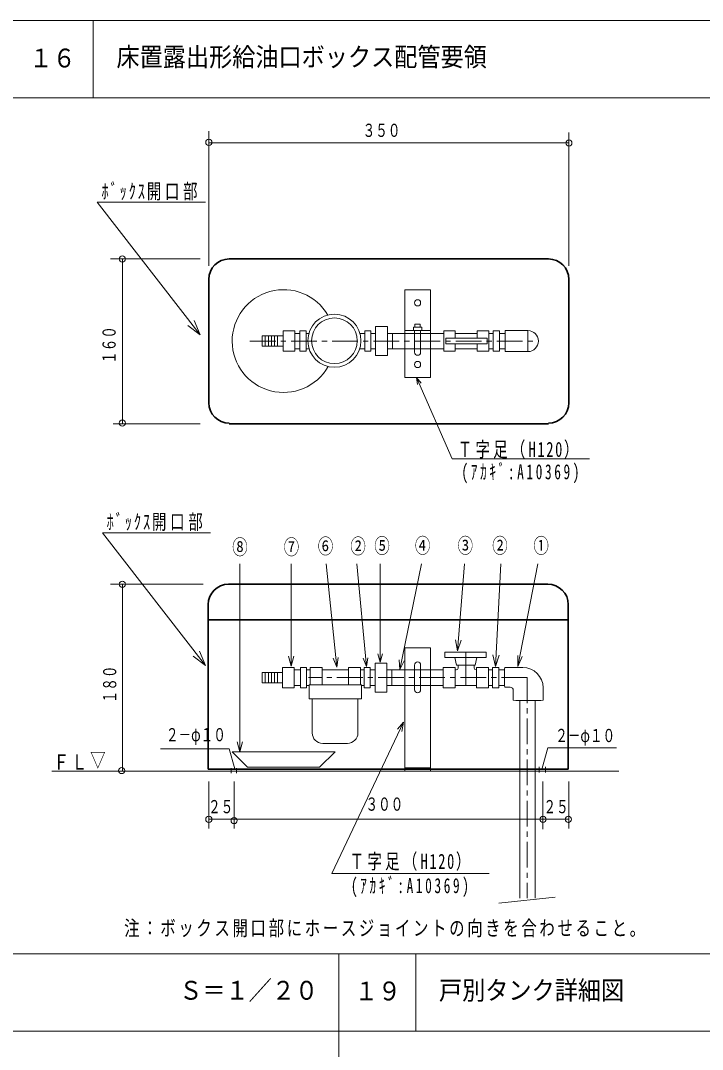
# Model space of a CAD drawing. Units: millimetres on the paper, enlarged 20 times, with parts at other scales. Extents: x -7805 to 8215, y -5592 to 5488.
# Drawn here: x -4278 to -1627, y 1484 to 5488 of the extents above; entities that cross this region are included whole.
import ezdxf
from ezdxf.enums import TextEntityAlignment as Align

# ---------------------------------------------------------------- set-up
doc = ezdxf.new("R2010")
doc.units = ezdxf.units.MM
doc.header["$LTSCALE"] = 20
doc.linetypes.add('CHAIN1', pattern=[8, 5, -1, 1, -1])
for name, color, linetype, lineweight in [('2-0_衛生', 4, 'Continuous', 35), ('A-0', 7, 'Continuous', 18), ('A-1', 7, 'Continuous', 18), ('A-2', 7, 'Continuous', 18), ('A-8', 3, 'Continuous', 35), ('E-0', 7, 'Continuous', 18), ('F-0', 5, 'Continuous', 18)]:
    doc.layers.add(name, color=color, linetype=linetype, lineweight=lineweight)
doc.styles.add('ＭＳ ゴシック', font='')
doc.styles.get('ＭＳ ゴシック').set_extended_font_data('MS Gothic')

msp = doc.modelspace()

# ---------------------------------------------------------------- linework, layer by layer
at = {"layer": '2-0_衛生', "color": 7, "lineweight": 18}
for p, q in [((-2738.5, 4099.12), (-2720.86, 4077.04)), ((-2738.5, 4099.12), (-2734.26, 4071.18)), ((-3425.96, 2642.38), (-3425.96, 3373.38)), ((-3225.96, 2975.94), (-3225.96, 3373.38)), ((-3048.72, 2971.67), (-3089.71, 3373.38)), ((-2933.41, 2973.81), (-2970.3, 3373.38)), ((-2880.03, 2990.89), (-2880.03, 3373.38)), ((-2803.16, 2963.13), (-2719.48, 3373.38)), ((-2578.95, 3035.73), (-2552.51, 3373.38)), ((-2431.61, 2973.81), (-2411.12, 3373.38)), ((-2344.06, 2973.81), (-2266.19, 3373.38)), ((-2578.95, 3035.73), (-2586.91, 3078.61)), ((-2578.95, 3035.73), (-2564.41, 3076.85)), ((-3225.96, 2975.94), (-3236.43, 3015.02)), ((-3225.96, 2975.94), (-3215.49, 3015.02)), ((-3048.72, 2971.67), (-3062.27, 3007.29)), ((-3048.72, 2971.67), (-3042.65, 3009.29)), ((-2933.41, 2973.81), (-2945.39, 3006.24)), ((-2933.41, 2973.81), (-2927.57, 3007.88)), ((-2880.03, 2990.89), (-2888.87, 3023.88)), ((-2880.03, 2990.89), (-2871.19, 3023.88)), ((-2431.61, 2973.81), (-2441.29, 3019.09)), ((-2431.61, 2973.81), (-2417.35, 3017.86)), ((-2344.06, 2973.81), (-2344.06, 3016.56)), ((-2344.06, 2973.81), (-2328.01, 3013.43)), ((-2803.16, 2963.13), (-2805.38, 2999.75)), ((-2803.16, 2963.13), (-2786.77, 2995.96)), ((-2789.19, 2757.87), (-2813.05, 2729.79)), ((-2789.19, 2757.87), (-2795.81, 2721.62)), ((-3425.96, 2642.38), (-3436.43, 2681.46)), ((-3425.96, 2642.38), (-3415.49, 2681.46)), ((-3041.14, 1855.56), (-3041.14, -2226.51)), ((-2741.14, 1855.56), (-2741.14, 1555.56)), ((-7804.67, 1555.56), (8215.33, 1555.56))]:
    msp.add_line(p, q, dxfattribs=at)
at = {"layer": 'A-0'}
for p, q in [((-2897.53, 4297.13), (-2851.9, 4297.13)), ((-2897.53, 4297.13), (-2897.53, 4184.26)), ((-2851.9, 4297.13), (-2851.9, 4184.26)), ((-3338.69, 4261.11), (-3257.04, 4261.11)), ((-3338.69, 4220.28), (-3338.69, 4261.11)), ((-3257.04, 4280.32), (-3211.41, 4280.32)), ((-3257.04, 4201.07), (-3257.04, 4280.32)), ((-3211.41, 4201.07), (-3211.41, 4280.32)), ((-3211.41, 4270.71), (-3194.6, 4270.71)), ((-3192.2, 4280.32), (-3168.19, 4280.32)), ((-3192.2, 4201.07), (-3192.2, 4280.32)), ((-3168.19, 4201.07), (-3168.19, 4280.32)), ((-3168.19, 4270.71), (-3156.18, 4270.71)), ((-2958.57, 4270.71), (-2940.06, 4270.71)), ((-2940.06, 4280.32), (-2940.06, 4201.07)), ((-2940.06, 4280.32), (-2916.05, 4280.32)), ((-2916.05, 4280.32), (-2916.05, 4201.07)), ((-2916.05, 4270.71), (-2897.53, 4270.71)), ((-2851.9, 4270.71), (-2632.03, 4270.71)), ((-2832.03, 4270.71), (-2832.03, 4210.68)), ((-2632.03, 4280.32), (-2632.03, 4201.07)), ((-2632.03, 4280.32), (-2588.81, 4280.32)), ((-2624.83, 4251.5), (-2463.93, 4251.5)), ((-2624.83, 4229.89), (-2624.83, 4251.5)), ((-2588.81, 4251.5), (-2588.81, 4280.32)), ((-2588.81, 4270.71), (-2502.36, 4270.71)), ((-2463.93, 4229.89), (-2463.93, 4251.5)), ((-2456.73, 4201.07), (-2456.73, 4280.32)), ((-2456.73, 4270.71), (-2440.06, 4270.71)), ((-2440.06, 4280.32), (-2440.06, 4201.07)), ((-2416.05, 4270.71), (-2394.3, 4270.71)), ((-2394.3, 4281.52), (-2305.44, 4281.52)), ((-2394.3, 4281.52), (-2394.3, 4199.87)), ((-3338.69, 4220.28), (-3257.04, 4220.28)), ((-3211.41, 4210.68), (-3194.6, 4210.68)), ((-3168.19, 4210.68), (-3156.18, 4210.68)), ((-2959.3, 4210.68), (-2940.06, 4210.68)), ((-2916.05, 4210.68), (-2897.53, 4210.68)), ((-2851.9, 4210.68), (-2632.03, 4210.68)), ((-2624.83, 4229.89), (-2463.93, 4229.89)), ((-2588.81, 4201.07), (-2588.81, 4229.89)), ((-2588.81, 4210.68), (-2502.36, 4210.68)), ((-2502.36, 4201.07), (-2502.36, 4229.89)), ((-2456.73, 4210.68), (-2440.06, 4210.68)), ((-2416.05, 4210.68), (-2394.3, 4210.68)), ((-3257.04, 4201.07), (-3211.41, 4201.07)), ((-3192.2, 4201.07), (-3168.19, 4201.07)), ((-2940.06, 4201.07), (-2916.05, 4201.07)), ((-2897.53, 4184.26), (-2851.9, 4184.26)), ((-2632.03, 4201.07), (-2588.81, 4201.07)), ((-2502.36, 4201.07), (-2456.73, 4201.07)), ((-2440.06, 4201.07), (-2416.05, 4201.07)), ((-2394.3, 4199.87), (-2305.44, 4199.87)), ((-2628.43, 3030.4), (-2467.54, 3030.4)), ((-2628.43, 3030.4), (-2628.43, 3008.79)), ((-2628.43, 3008.79), (-2467.54, 3008.79)), ((-2582.8, 2979.98), (-2590.01, 3008.79)), ((-2546.78, 3030.4), (-2546.78, 2902.19)), ((-2510.76, 2979.98), (-2503.56, 3008.79)), ((-2467.54, 3030.4), (-2467.54, 3008.79)), ((-3259.44, 2970.37), (-3213.82, 2970.37)), ((-3259.44, 2970.37), (-3259.44, 2891.12)), ((-3213.82, 2970.37), (-3213.82, 2891.12)), ((-3151.38, 2970.37), (-3105.75, 2970.37)), ((-3151.38, 2970.37), (-3151.38, 2903.13)), ((-3105.75, 2970.37), (-3105.75, 2903.13)), ((-3002.49, 2970.37), (-3002.49, 2903.13)), ((-2966.47, 2970.37), (-2956.87, 2970.37)), ((-2942.46, 2970.37), (-2942.46, 2891.12)), ((-2899.93, 2987.18), (-2854.3, 2987.18)), ((-2899.93, 2987.18), (-2899.93, 2874.32)), ((-2854.3, 2987.18), (-2854.3, 2874.32)), ((-2634.43, 2970.37), (-2634.43, 2891.12)), ((-2634.43, 2970.37), (-2588.81, 2970.37)), ((-2634.43, 2970.37), (-2588.81, 2970.37)), ((-2588.81, 2970.37), (-2588.81, 2891.12)), ((-2582.8, 2979.98), (-2510.76, 2979.98)), ((-2576.8, 2979.98), (-2576.8, 2967.97)), ((-2514.36, 2979.98), (-2514.36, 2967.97)), ((-2504.76, 2970.37), (-2504.76, 2891.12)), ((-2504.76, 2970.37), (-2459.13, 2970.37)), ((-2504.76, 2970.37), (-2459.13, 2970.37)), ((-2459.13, 2970.37), (-2459.13, 2891.12)), ((-2442.46, 2970.37), (-2442.46, 2891.12)), ((-2395.75, 2970.17), (-2396.7, 2963.45)), ((-2396.7, 2963.45), (-2396.7, 2900.45)), ((-2395.75, 2970.17), (-2324.74, 2970.17)), ((-3338.69, 2951.16), (-3338.69, 2910.34)), ((-3338.69, 2951.16), (-3259.44, 2951.16)), ((-3213.82, 2960.76), (-3194.6, 2960.76)), ((-3206.61, 2960.76), (-3189.8, 2960.76)), ((-3165.79, 2960.76), (-3151.38, 2960.76)), ((-3105.75, 2960.76), (-3002.49, 2960.76)), ((-2956.87, 2960.76), (-2942.46, 2960.76)), ((-2918.45, 2960.76), (-2899.93, 2960.76)), ((-2854.3, 2960.76), (-2634.43, 2960.76)), ((-2834.43, 2960.76), (-2834.43, 2900.73)), ((-2588.81, 2960.76), (-2584, 2960.76)), ((-2507.16, 2960.76), (-2504.76, 2960.76)), ((-2459.13, 2960.76), (-2442.46, 2960.76)), ((-2418.45, 2960.76), (-2396.7, 2960.76)), ((-3338.69, 2910.34), (-3259.44, 2910.34)), ((-3259.44, 2891.12), (-3213.82, 2891.12)), ((-3213.82, 2900.73), (-3194.6, 2900.73)), ((-3206.61, 2900.73), (-3189.8, 2900.73)), ((-3165.79, 2900.73), (-3156.18, 2900.73)), ((-3156.18, 2903.13), (-3156.18, 2847.9)), ((-3156.18, 2903.13), (-2952.07, 2903.13)), ((-2952.07, 2903.13), (-2952.07, 2847.9)), ((-2952.07, 2900.73), (-2942.46, 2900.73)), ((-2942.46, 2891.12), (-2918.45, 2891.12)), ((-2918.45, 2900.73), (-2899.93, 2900.73)), ((-2854.3, 2900.73), (-2634.43, 2900.73)), ((-2634.43, 2891.12), (-2588.81, 2891.12)), ((-2588.81, 2900.73), (-2504.76, 2900.73)), ((-2504.76, 2891.12), (-2459.13, 2891.12)), ((-2459.13, 2900.73), (-2442.46, 2900.73)), ((-2442.46, 2891.12), (-2418.45, 2891.12)), ((-2418.45, 2900.73), (-2396.7, 2900.73)), ((-2396.7, 2900.45), (-2395.75, 2893.73)), ((-2395.75, 2893.73), (-2374.86, 2893.73)), ((-2246.34, 2843.67), (-2246.34, 2891.77)), ((-3156.18, 2847.9), (-2952.07, 2847.9)), ((-3144.18, 2847.9), (-3144.18, 2715.82)), ((-2966.47, 2847.9), (-2966.47, 2715.82)), ((-2899.93, 2874.32), (-2854.3, 2874.32)), ((-2362.26, 2843.67), (-2362.26, 2881.13)), ((-2362.26, 2843.67), (-2352.88, 2842.35)), ((-2255.72, 2842.35), (-2246.34, 2843.67)), ((-2352.88, 2842.35), (-2255.72, 2842.35)), ((-2336.66, 2842.35), (-2336.66, 2072.26)), ((-2276.63, 2842.35), (-2276.63, 2072.26)), ((-3103.35, 2675), (-3007.3, 2675)), ((-3455.32, 2642.38), (-3395.32, 2582.38)), ((-3455.32, 2642.38), (-3055.32, 2642.38)), ((-3055.32, 2642.38), (-3115.32, 2582.38)), ((-3395.32, 2582.38), (-3115.32, 2582.38)), ((-2418.31, 2053.05), (-2199.78, 2077.06))]:
    msp.add_line(p, q, dxfattribs=at)
at = {"layer": 'A-0', "color": 4, "linetype": 'CHAIN1'}
for p, q in [((-2305.44, 4199.87), (-2305.44, 4281.52)), ((-3386.06, 4240.7), (-2264.62, 4240.7)), ((-2307.85, 2931.95), (-3157.93, 2931.95)), ((-2307.85, 2931.95), (-2307.85, 2072.26))]:
    msp.add_line(p, q, dxfattribs=at)
at = {"layer": 'A-0'}
for points in [[(-2502.36, 4251.5), (-2502.36, 4280.32), (-2456.73, 4280.32)], [(-2440.06, 4280.32), (-2416.05, 4280.32), (-2416.05, 4201.07)], [(-2738.5, 4099.12), (-2600.08, 3782.74), (-2066.18, 3782.74)], [(-3189.8, 2970.37), (-3189.8, 2891.12), (-3165.79, 2891.12)], [(-3189.8, 2970.37), (-3165.79, 2970.37), (-3165.79, 2891.12)], [(-3002.49, 2970.37), (-2956.87, 2970.37), (-2956.87, 2903.13)], [(-2942.46, 2970.37), (-2918.45, 2970.37), (-2918.45, 2891.12)], [(-2442.46, 2970.37), (-2418.45, 2970.37), (-2418.45, 2891.12)], [(-2789.19, 2757.87), (-3068.27, 2168.71), (-2455.85, 2168.71)]]:
    msp.add_lwpolyline(points, dxfattribs=at)
for radius in [103.26, 88.85]:
    msp.add_circle((-3057.73, 4241.9), radius, dxfattribs=at)
for centre, radius, start, end in [((-3255.32, 4240.7), 200, 30.44544, 330.25093), ((-2305.44, 4240.7), 40.82, 270, 90), ((-2584, 2967.97), 7.2, 270, 0), ((-2507.16, 2967.97), 7.2, 180, 270), ((-2324.74, 2891.77), 78.4, 0, 90), ((-2374.86, 2881.13), 12.6, 0, 90), ((-3103.35, 2715.82), 40.82, 180, 270), ((-3007.3, 2715.82), 40.82, 270, 0)]:
    msp.add_arc(centre, radius, start, end, dxfattribs=at)
at = {"layer": 'A-1'}
for p, q in [((-3546.06, 4533.66), (-3546.06, 5057.16)), ((-2146.06, 4533.66), (-2146.06, 5052.36)), ((-3546.06, 5011.54), (-2146.06, 5011.54)), ((-3579.68, 4560.08), (-3927.88, 4560.08)), ((-3882.25, 4560.08), (-3882.25, 3918.91)), ((-3579.37, 4265.02), (-3602.64, 4320.32)), ((-3326.68, 4220.28), (-3326.68, 4261.11)), ((-3314.67, 4220.28), (-3314.67, 4261.11)), ((-3302.67, 4220.28), (-3302.67, 4261.11)), ((-3290.66, 4220.28), (-3290.66, 4261.11)), ((-3278.65, 4220.28), (-3278.65, 4261.11)), ((-3579.68, 3918.91), (-3918.27, 3918.91)), ((-3567.67, 3294.56), (-3927.88, 3294.56)), ((-3882.25, 3294.56), (-3882.25, 2566.94)), ((-3559.2, 2978.67), (-3582.48, 3033.97)), ((-3326.68, 2951.16), (-3326.68, 2910.34)), ((-3314.67, 2951.16), (-3314.67, 2910.34)), ((-3302.67, 2951.16), (-3302.67, 2910.34)), ((-3290.66, 2951.16), (-3290.66, 2910.34)), ((-3278.65, 2951.16), (-3278.65, 2910.34)), ((-4157.07, 2566.94), (-1952.37, 2566.94)), ((-3459.61, 2578.95), (-3459.61, 2559.74)), ((-3438, 2578.95), (-3438, 2559.74)), ((-2261.33, 2583.75), (-2261.33, 2562.14)), ((-2237.31, 2583.75), (-2237.31, 2562.14)), ((-3546.06, 2526.12), (-3546.06, 2343.61)), ((-3447.61, 2526.12), (-3447.61, 2343.61)), ((-2246.92, 2526.12), (-2246.92, 2341.21)), ((-2146.06, 2343.61), (-2146.06, 2526.12)), ((-3546.06, 2379.63), (-2146.06, 2379.63))]:
    msp.add_line(p, q, dxfattribs=at)
for points in [[(-3559.15, 4780.62), (-3979.72, 4780.62), (-3579.37, 4265.02), (-3627.17, 4301.27)], [(-3538.98, 3494.27), (-3959.55, 3494.27), (-3559.2, 2978.67), (-3607.01, 3014.92)], [(-3445.2, 2576.55), (-3466.82, 2653.39), (-3733.37, 2653.39)], [(-2249.32, 2578.95), (-2227.71, 2658.19), (-1961.16, 2658.19)]]:
    msp.add_lwpolyline(points, dxfattribs=at)
for centre in [(-3546.06, 5013.94), (-2146.06, 5011.54), (-3882.25, 4560.08), (-3882.25, 3921.31), (-3882.25, 3294.56), (-3884.66, 2569.34), (-3546.06, 2379.63), (-3447.61, 2374.83), (-2246.92, 2379.63), (-2148.46, 2379.63)]:
    msp.add_circle(centre, 12.01, dxfattribs=at)
at = {"layer": 'A-2'}
for p, q in [((-2784.43, 4099.51), (-2784.43, 4439.51)), ((-2784.43, 4439.51), (-2684.43, 4439.51)), ((-2684.43, 4099.51), (-2684.43, 4439.51)), ((-2750.43, 4294.31), (-2750.43, 4282.31)), ((-2744.43, 4306.31), (-2744.43, 4294.31)), ((-2784.43, 4282.31), (-2684.43, 4282.31)), ((-2746.43, 4282.31), (-2746.43, 4197.48)), ((-2722.43, 4282.31), (-2722.43, 4197.48)), ((-2784.43, 4099.51), (-2684.43, 4099.51)), ((-2784.43, 3046.94), (-2784.43, 2566.94)), ((-2784.43, 3046.94), (-2684.43, 3046.94)), ((-2684.43, 3046.94), (-2684.43, 2566.94)), ((-2746.43, 2979.95), (-2746.43, 2883.95)), ((-2722.43, 2979.95), (-2722.43, 2883.95)), ((-2784.43, 2579.74), (-2684.43, 2579.74))]:
    msp.add_line(p, q, dxfattribs=at)
for points in [[(-2750.43, 4294.31), (-2718.43, 4294.31), (-2718.43, 4282.31)], [(-2744.43, 4306.31), (-2724.43, 4306.31), (-2724.43, 4294.31)]]:
    msp.add_lwpolyline(points, dxfattribs=at)
for centre in [(-2734.43, 4389.51), (-2734.43, 4149.51)]:
    msp.add_circle(centre, 12, dxfattribs=at)
for centre, start, end in [((-2734.43, 4197.48), 180, 0), ((-2734.43, 2979.95), 0, 180), ((-2734.43, 2883.95), 180, 0)]:
    msp.add_arc(centre, 12, start, end, dxfattribs=at)
at = {"layer": 'A-8'}
for p, q in [((-3466.82, 4560.08), (-2225.31, 4560.08)), ((-3546.06, 4480.83), (-3546.06, 4000.56)), ((-2146.06, 4480.83), (-2146.06, 4000.56)), ((-3466.82, 3918.91), (-2225.31, 3918.91)), ((-3469.22, 3294.56), (-2227.71, 3294.56)), ((-3548.46, 3215.31), (-3548.46, 2574.14)), ((-2148.46, 3215.31), (-2148.46, 2574.14)), ((-3548.46, 3155.28), (-2148.46, 3155.28)), ((-3548.46, 2574.14), (-2148.46, 2574.14))]:
    msp.add_line(p, q, dxfattribs=at)
for centre, start, end in [((-3466.82, 4480.83), 90, 180), ((-2225.31, 4480.83), 0, 90), ((-3466.82, 4000.56), 180, 270), ((-2225.31, 4000.56), 270, 0), ((-3469.22, 3215.31), 90, 180), ((-2227.71, 3215.31), 0, 90)]:
    msp.add_arc(centre, 79.25, start, end, dxfattribs=at)
at = {"layer": 'E-0'}
msp.add_line((-7804.67, 5487.9), (8215.33, 5487.9), dxfattribs=at)
at = {"layer": 'F-0', "color": 7}
for p, q in [((-3995.15, 5187.9), (-3995.15, 5487.9)), ((-7804.67, 5187.9), (8215.33, 5187.9)), ((-7804.67, 1855.56), (8215.33, 1855.56))]:
    msp.add_line(p, q, dxfattribs=at)

# ---------------------------------------------------------------- texts
at = {"layer": '2-0_衛生', "color": 7, "style": 'ＭＳ ゴシック', "width": 0.9}
for s, p in [('１６', (-4243.53, 5283.5)), ('１９', (-2978.75, 1652.91))]:
    msp.add_text(s, height=73.31, dxfattribs=at).set_placement(p, align=Align.BOTTOM_LEFT)
at = {"layer": 'A-0', "style": 'ＭＳ ゴシック'}
for s, height, width, p in [('３５０', 51.32, 0.7, (-2948.07, 5019.76)), ('⑧', 58.65, 0.75, (-3454.97, 3392.34)), ('⑦', 58.65, 0.75, (-3254.97, 3392.34)), ('⑥', 58.65, 0.75, (-3122.26, 3395.5)), ('②', 58.65, 0.75, (-2995.87, 3395.5)), ('⑤', 58.65, 0.75, (-2902.66, 3397.08)), ('④', 58.65, 0.75, (-2744.77, 3397.89)), ('③', 58.65, 0.75, (-2578.81, 3397.89)), ('②', 58.65, 0.75, (-2444.1, 3397.89)), ('①', 58.65, 0.75, (-2284.04, 3397.59)), ('２－φ１０', 51.32, 0.7, (-3712.86, 2667.93)), ('２－φ１０', 51.32, 0.7, (-2199.31, 2664.75)), ('▽', 58.65, 0.75, (-4007.62, 2564.36)), ('２５', 51.32, 0.7, (-3548.83, 2387.86)), ('３００', 51.32, 0.7, (-2937.01, 2397.65)), ('２５', 51.32, 0.7, (-2244.88, 2387.86))]:
    msp.add_text(s, height=height, dxfattribs=dict(at, width=width)).set_placement(p, align=Align.BOTTOM_LEFT)
at = {"layer": 'A-0', "style": 'ＭＳ ゴシック', "width": 0.7}
for s, p in [('１６０', (-3892.88, 4151.9)), ('１８０', (-3890.48, 2831.15))]:
    msp.add_text(s, height=51.32, rotation=90, dxfattribs=at).set_placement(p, align=Align.BOTTOM_LEFT)
at = {"layer": 'A-0', "char_height": 58.65, "attachment_point": 7, "style": 'ＭＳ ゴシック'}
for s, insert in [('\\T1.26;\\W0.7;ﾎﾞｯｸｽ開口部', (-3963.49, 4787.82)), ('\\T1.23;\\W0.7;Ｔ字足（H120）', (-2578.08, 3782.29)), ('\\T1.39;\\W0.65;(ｱｶｷﾞ:A10369)', (-2563.84, 3687.13)), ('\\T1.26;\\W0.7;ﾎﾞｯｸｽ開口部', (-3943.33, 3501.47)), ('\\T1.17;\\W0.75;ＦＬ', (-4149.87, 2573.11)), ('\\T1.23;\\W0.7;Ｔ字足（H120）', (-2998.18, 2179.09)), ('\\T1.39;\\W0.65;(ｱｶｷﾞ:A10369)', (-2993.7, 2076.64)), ('\\T1.17;\\W0.75;注：ボックス開口部にホースジョイントの向きを合わせること。', (-3875.26, 1920.42))]:
    msp.add_mtext(s, dxfattribs=dict(at, insert=insert))
at = {"layer": 'F-0', "color": 7, "style": 'ＭＳ ゴシック', "width": 0.9}
for s, p in [('\u3000床置露出形給油口ボックス配管要領', (-3995.15, 5287.9)), ('Ｓ＝１／２０\u3000', (-3661.14, 1655.56)), ('\u3000戸別タンク詳細図', (-2741.14, 1655.56))]:
    msp.add_text(s, height=73.31, dxfattribs=at).set_placement(p, align=Align.BOTTOM_LEFT)

doc.saveas('drawing.dxf')
